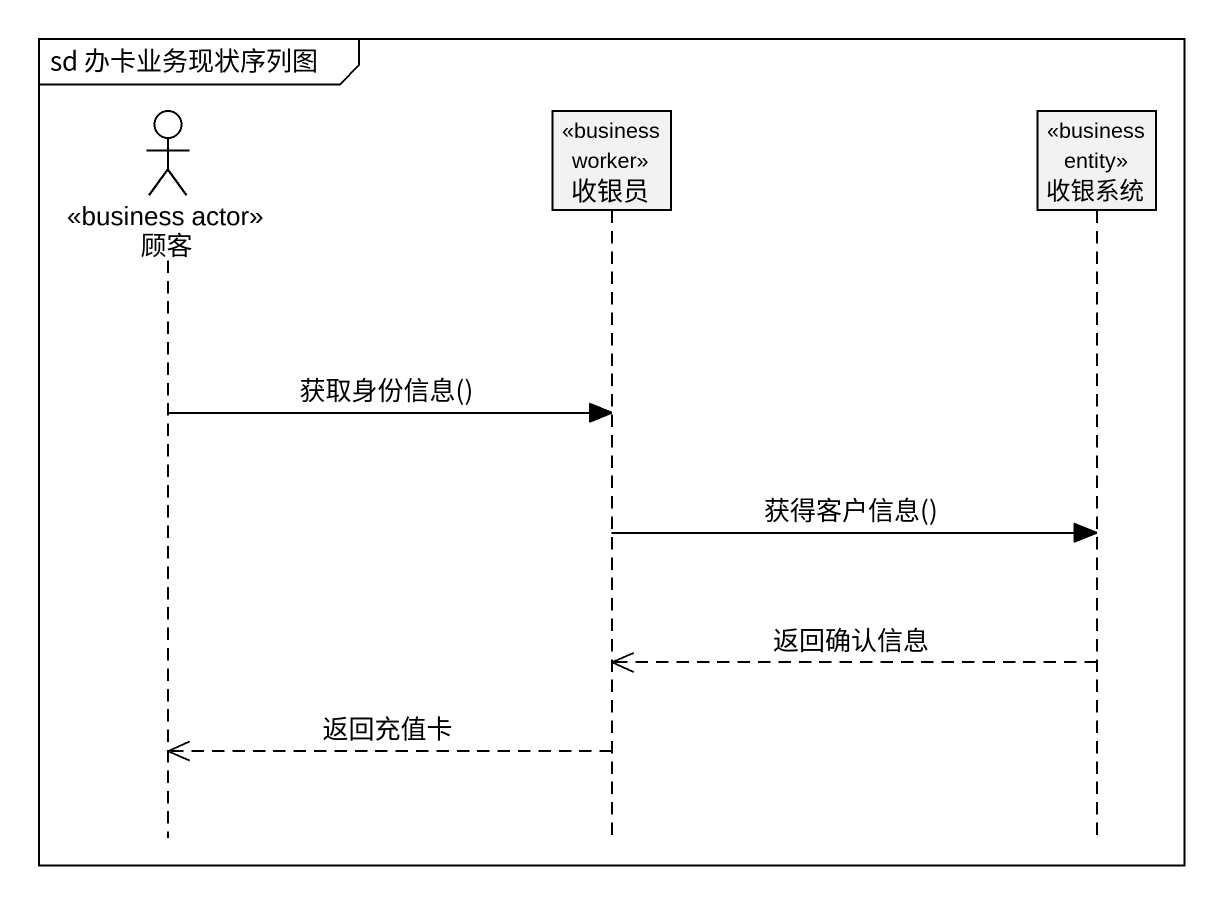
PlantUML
@startuml
mainframe sd 办卡业务现状序列图
hide footbox
actor 顾客 <<business actor>>
participant 收银员 <<business worker>>
participant 收银系统 <<business entity>>

顾客 -> 收银员 : 获取身份信息()
收银员 -> 收银系统 : 获得客户信息()
收银系统 -->> 收银员 : 返回确认信息
收银员 -->> 顾客 : 返回充值卡
@enduml
